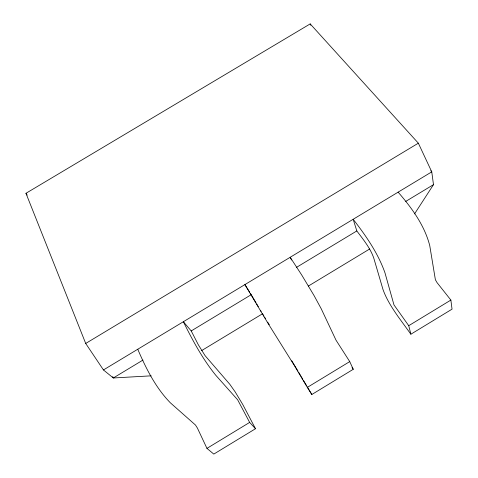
<?xml version="1.0" encoding="UTF-8"?>
<svg xmlns="http://www.w3.org/2000/svg" width="478" height="478" viewBox="0 0 478 478"><rect width="100%" height="100%" fill="white"/><g stroke="black" fill="none" stroke-linecap="round" stroke-linejoin="round"><path stroke-width="0.72" d="M414.54 213.905L433.486 184.651L431.765 171.859L418.346 143.179L310.198 23.9L25.955 193.297L85.705 343.461L103.451 369.942L113.304 377.979L151.156 375.833M206.95 448.376L249.653 422.409L255.503 428.73L213.797 454.1L206.95 448.376L197.414 428.085L195.478 425.026L170.317 402.775C155.631 387.676 145.999 368.424 137.754 349.251M450.868 300.07L452.045 309.164L410.883 334.206L408.732 325.691L450.868 300.07L437.029 282.6L435.386 279.761L429.752 245.626C424.542 225.281 411.672 207.805 398.132 192.15M249.677 292.219L244.933 284.643L268.015 323.349L294.311 365.449L307.318 387.395L349.735 361.601L335.998 340.145L321.258 308.824L314.022 295.512L301.708 274.993L290.218 257.325L291.52 260.014M307.318 387.395L311.823 394.511L353.254 369.303L349.735 361.601M103.451 369.942L431.765 171.859L430.774 170.748M142.958 360.071L113.304 377.979L112.736 376.598M249.653 422.409L237.644 399.799L215.763 375.248C202.594 358.99 192.622 340.408 183.361 321.73L191.218 330.937L251.087 294.783M296.312 267.477L356.827 230.94L353.17 219.277C365.861 235.666 378.008 253.077 384.951 272.759L393.974 304.904L408.732 325.691M405.726 201.417L433.486 184.651M201.68 350.565L262.362 313.879M308.346 286.071L369.667 248.99M85.705 343.461L418.346 143.179M356.827 230.94C363.161 239.388 370.145 247.819 373.718 257.917L383.015 289.56C386.529 299.425 392.33 308.304 398.282 316.854L410.883 334.206M25.955 193.297L27.216 195.102M352.053 367.445L353.254 369.303M267.668 322.136L269.251 324.652M250.472 293.48L251.261 294.741M264.872 317.595L265.421 318.497M263.36 315.104L263.981 316.137M291.795 360.824L294.544 365.395M262.404 313.526L263.049 314.59M294.854 365.909L296.097 367.988M260.462 310.288L261.108 311.369M296.414 368.508L297.955 371.095M298.708 372.356L299.461 373.623M301.277 376.694L302.783 379.239M303.536 380.512L306.553 385.603M307.306 386.875L311.823 394.511M299.82 374.232L300.901 376.055M257.714 305.675L258.281 306.631M251.625 295.356L255.981 302.735M256.704 303.966L257.433 305.197M255.503 428.73L242.788 404.549L235.146 391.858L229.822 384.306L205.038 355.584L198.37 344.859L191.218 330.937M310.198 23.9L310.784 25.244"/></g></svg>
